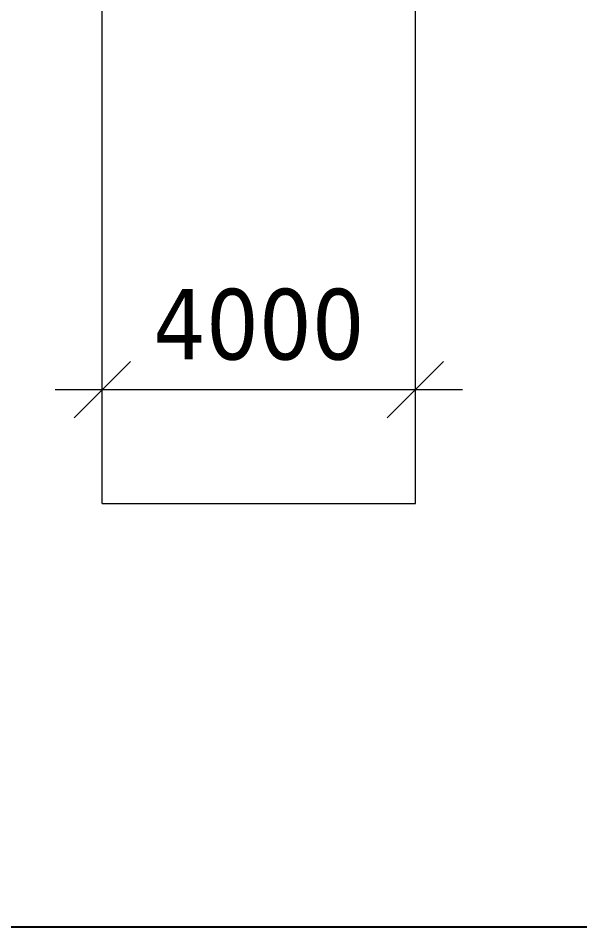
# Model space of a CAD drawing. Header units: millimetres. Extents: x 37084 to 180780, y -153145 to -16322.
# Drawn here: x 58409 to 65583, y -152545 to -140950 of the extents above; entities that cross this region are included whole.
import ezdxf

# ---------------------------------------------------------------- set-up
doc = ezdxf.new("R2010")
doc.units = ezdxf.units.MM
doc.header["$MEASUREMENT"] = 0
doc.linetypes.add('NDK - Tang 2$0$CONTINU', pattern=[0])
for name, color, linetype, lineweight in [('00', 5, 'Continuous', 9), ('00 Hang rao mo rong', 8, 'FENCELINE2', 25), ('0_Kich thuoc', 1, 'Continuous', 20)]:
    doc.layers.add(name, color=color, linetype=linetype, lineweight=lineweight)
doc.styles.add('Tahoma-R', font='tahoma.ttf')
doc.styles.add('Tohama-R', font='tahoma.ttf')
doc.linetypes.add('FENCELINE2', pattern='A,0.25,-0.1,[132,ltypeshp.shx,S=0.1,R=0,X=-0.1,Y=0],-0.1,1', length=1.45)
doc.dimstyles.new('DIM 600', dxfattribs={"dimscale": 600, "dimtxt": 1.5, "dimasz": 1.2, "dimexe": 1.25, "dimexo": 0.6, "dimgap": 0.6, "dimtad": 1, "dimdec": 0, "dimzin": 0, "dimdsep": 46, "dimtxsty": 'Tohama-R', "dimblk": 'OBLIQUE', "dimcen": 0, "dimdle": 1, "dimclrt": 1, "dimadec": 0, "dimazin": 0, "dimtfac": 1, "dimtdec": 0, "dimtmove": 0, "dimatfit": 3, "dimldrblk": 'OBLIQUE', "dimfxl": 1, "dimtolj": 1, "dimtzin": 0, "dimlwd": 18, "dimlwe": 18, "dimarcsym": 0})

# ---------------------------------------------------------------- blocks, each defined once
blk = doc.blocks.new('_OBLIQUE')
at = {"color": 0, "linetype": 'ByBlock', "ltscale": 200}
blk.add_line((-0.5, -0.5), (0.5, 0.5), dxfattribs=at)
blk = doc.blocks.new('*D192')
at = {"layer": '0_Kich thuoc', "color": 0, "linetype": 'NDK - Tang 2$0$CONTINU', "lineweight": 18}
for p, q in [((59484, -146785), (59484, -144941)), ((63484, -146785), (63484, -144941)), ((64084, -145691), (58884, -145691))]:
    blk.add_line(p, q, dxfattribs=at)
at = {"layer": 'Defpoints', "color": 0, "lineweight": 20}
for p in [(59484, -145691), (59484, -147145, 0), (63484, -147145, 0)]:
    blk.add_point(p, dxfattribs=at)
at = {"layer": '0_Kich thuoc', "color": 0, "lineweight": 18, "xscale": 720, "yscale": 720, "zscale": 720}
for p, rotation in [((59484, -145691), 179.9999999999079), ((63484, -145691), 359.9999999999079)]:
    blk.add_blockref('_OBLIQUE', p, dxfattribs=dict(at, rotation=rotation))
at = {"layer": '0_Kich thuoc', "color": 1, "insert": (61484, -144863), "char_height": 900, "attachment_point": 5, "style": 'Tahoma-R'}
blk.add_mtext('\\A1;4000', dxfattribs=at)

msp = doc.modelspace()

# ---------------------------------------------------------------- linework, layer by layer
at = {"layer": '00'}
for p, q in [((59484.1, -147144.6, 0), (59484.1, -135744.6, 0)), ((63484.1, -147144.6, 0), (63484.1, -137744.6, 0)), ((59484.1, -147144.6, 0), (63484.1, -147144.6, 0))]:
    msp.add_line(p, q, dxfattribs=at)
at = {"layer": '00 Hang rao mo rong', "color": 5, "ltscale": 2000}
msp.add_line((37683.9, -152544.6, 0), (159683.9, -152544.6, 0), dxfattribs=at)

# ---------------------------------------------------------------- dimensions: what is measured, and where the dimension line sits
at = {"layer": '0_Kich thuoc'}
dim = msp.add_aligned_dim(p1=(63484.1, -147144.6, 0), p2=(59484.1, -147144.6, 0), distance=-1453.1, dimstyle='DIM 600', override={"dimtxsty": 'Tahoma-R'}, dxfattribs=at)
dim.commit()
dim.dimension.update_dxf_attribs({"geometry": '*D192', "text_midpoint": (61484.1, -144863, 0)})

doc.saveas('drawing.dxf')
